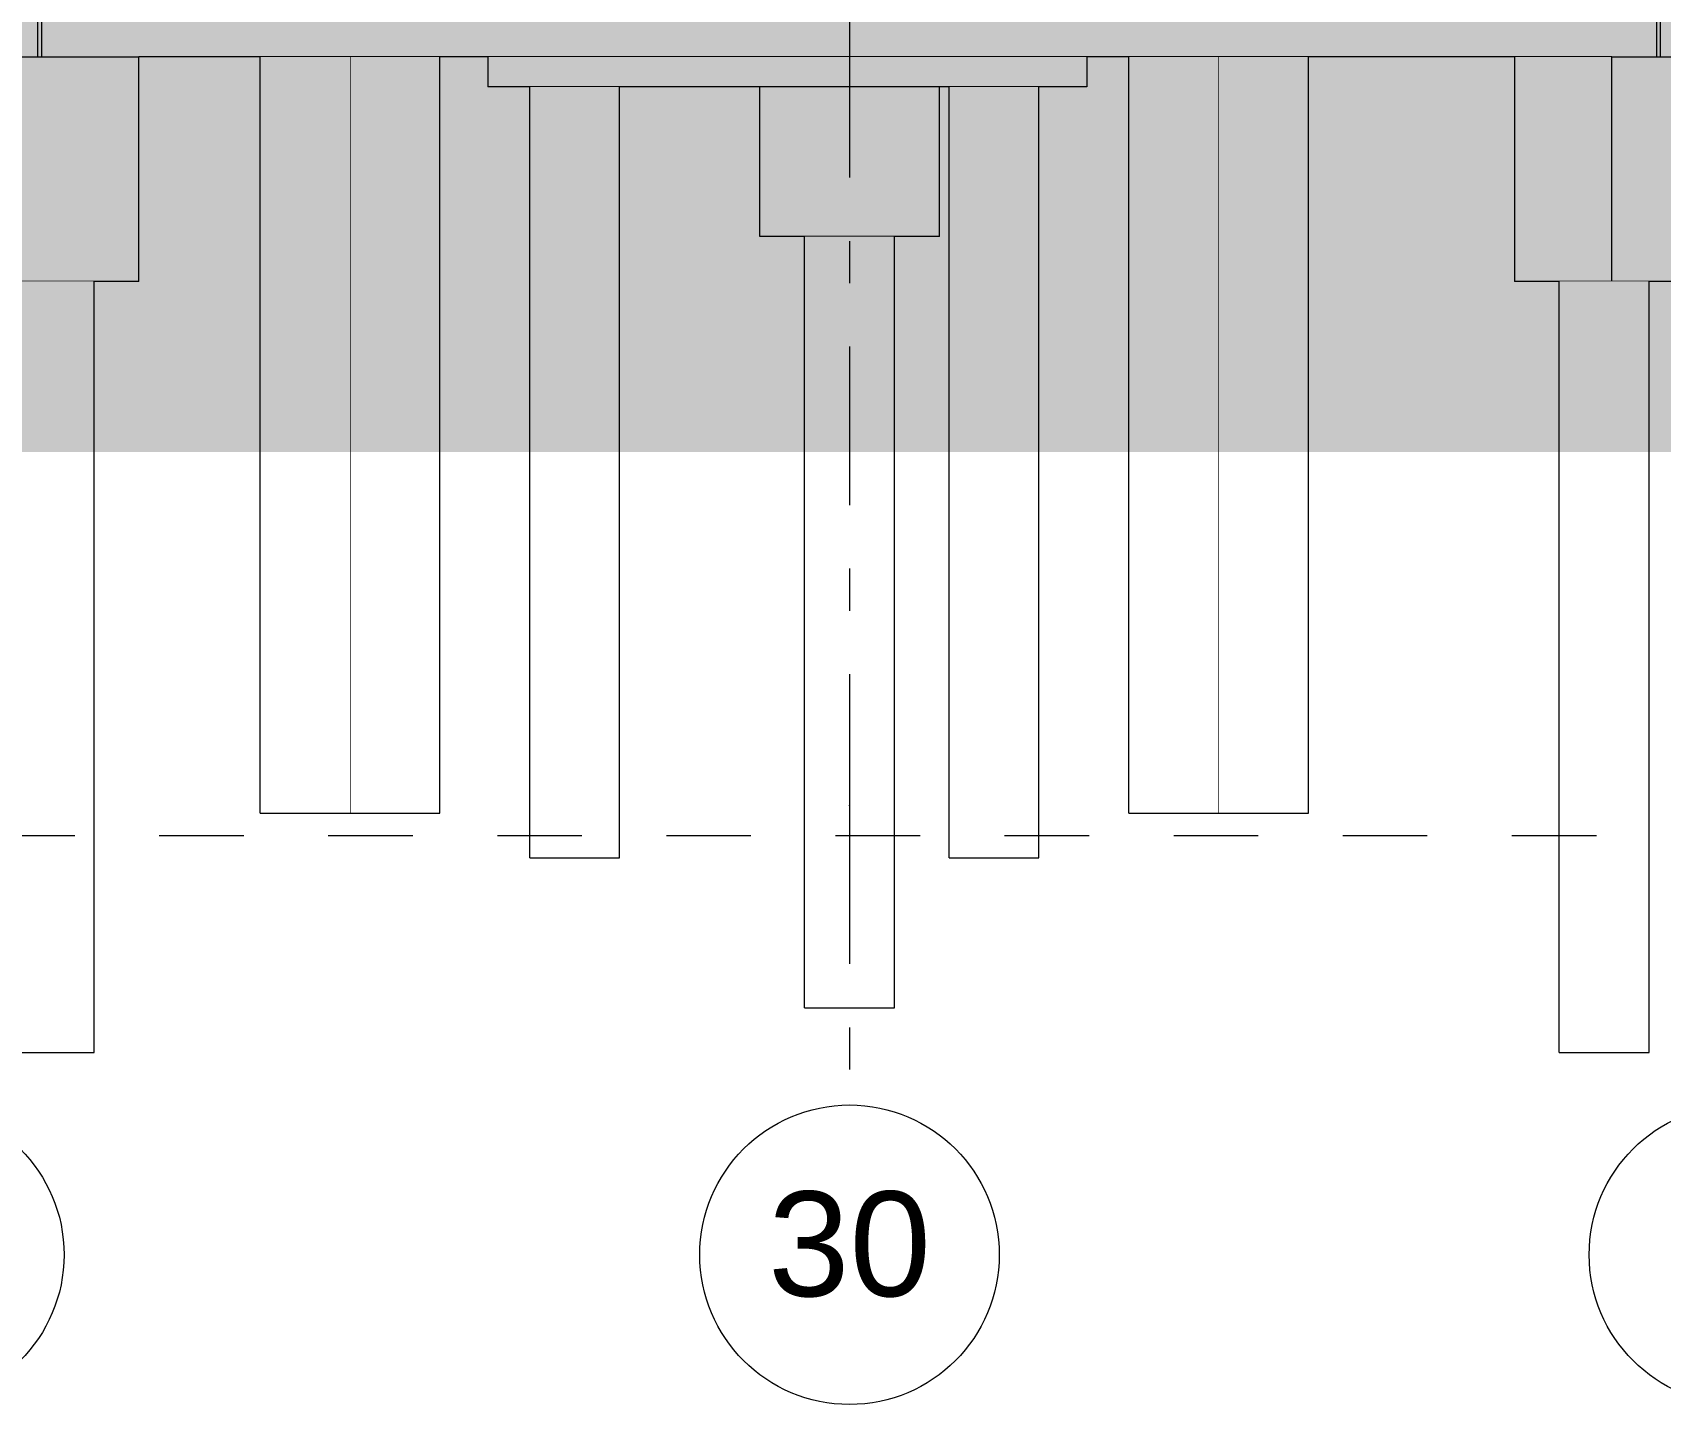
# Model space of a CAD drawing. Header units: millimetres. Extents: x -48147 to 1422273, y -494195 to 18123.
# Drawn here: x 1411044 to 1416479, y -494195 to -489614 of the extents above; entities that cross this region are included whole.
import ezdxf
from ezdxf.enums import TextEntityAlignment as Align

# ---------------------------------------------------------------- set-up
doc = ezdxf.new("R2010")
doc.units = ezdxf.units.MM
doc.header["$MEASUREMENT"] = 0
for name, pattern in [('Dashed', [2822.222233, 1411.111116, -1411.111116]), ('Double Dashed', [1093.611073, 529.166651, -211.666656, 141.111112, -211.666656]), ('Wipeout_Contour', [1000, 0, -1000])]:
    doc.linetypes.add(name, pattern=pattern)
for name, color, linetype, lineweight, true_color in [('0_Pen_No__105', 7, 'Continuous', 15, 0xa6a6a6), ('HATCHING_Pen_No__145', 7, 'Continuous', 0, 0xa6a6a6), ('New_A-15-MG_Structural_Grid_Phase_2_Pen_No__222', 7, 'Continuous', 13, 0x65af33)]:
    doc.layers.add(name, color=color, linetype=linetype, lineweight=lineweight, true_color=true_color)
for name, color, linetype in [('A-230-M_FLOOR.IFC Import', 7, 'Continuous'), ('New_A-15-MG_Structural_Grid_Phase_2', 7, 'Continuous'), ('New_A-20-M_Floor_Slab', 7, 'Continuous'), ('S-160-M_FOUND.IFC Import', 7, 'Continuous'), ('S-280-M_STRUCT_FRAME.IFC Import', 7, 'Continuous')]:
    doc.layers.add(name, color=color, linetype=linetype)
for name, color, linetype, lineweight in [('A-230-M_FLOOR.IFC Import_Pen_No__89', 8, 'Continuous', 20), ('New_A-20-M_Floor_Slab_Pen_No__89', 8, 'Continuous', 20), ('S-160-M_FOUND.IFC Import_Pen_No__1', 7, 'Continuous', 13), ('S-160-M_FOUND.IFC Import_Pen_No__4', 7, 'Continuous', 20), ('S-280-M_STRUCT_FRAME.IFC Import_Pen_No__90', 8, 'Continuous', 20)]:
    doc.layers.add(name, color=color, linetype=linetype, lineweight=lineweight)
doc.styles.add('GENERATED_STYLE_2', font='')
doc.styles.get('GENERATED_STYLE_2').set_extended_font_data('Swis721 BT')

# ---------------------------------------------------------------- blocks, each defined once
blk = doc.blocks.new('Section Elem_541_2', base_point=(1383917.5, -489195))
at = {"layer": 'New_A-20-M_Floor_Slab_Pen_No__89', "linetype": 'Continuous'}
blk.add_line((1414563.8, -489695), (1414563.8, -489795), dxfattribs=at)
at = {"color": 254, "linetype": 'Wipeout_Contour', "lineweight": 0, "ltscale": 5980216.533126663}
blk.add_wipeout([(1412563.8, -489795), (1412564, -489795), (1412564, -489695), (1412563.8, -489695)], dxfattribs=at).dxf.layer = 'New_A-20-M_Floor_Slab'
at = {"layer": 'New_A-20-M_Floor_Slab_Pen_No__89', "linetype": 'Continuous'}
for p in [(1412563.8, -489695), (1412564, -489795)]:
    blk.add_line(p, (1412563.8, -489795), dxfattribs=at)
blk = doc.blocks.new('Section Elem_629_2', base_point=(1383917.5, -489195))
at = {"color": 254, "linetype": 'Wipeout_Contour', "lineweight": 0, "ltscale": 5984385.433997583}
blk.add_wipeout([(1411062.3, -489195), (1411062.3, -489695), (1416478.7, -489695), (1416478.7, -489195)], dxfattribs=at).dxf.layer = 'S-280-M_STRUCT_FRAME.IFC Import'
at = {"layer": 'S-280-M_STRUCT_FRAME.IFC Import_Pen_No__90', "linetype": 'Continuous'}
for p, q in [((1411062.3, -489695), (1411062.3, -489195)), ((1413170.7, -489195), (1411145.7, -489195)), ((1416195.9, -489195), (1416195.7, -489195)), ((1416478.7, -489695), (1416478.7, -489195)), ((1416316.1, -489695), (1411399.6, -489695))]:
    blk.add_line(p, q, dxfattribs=at)
blk = doc.blocks.new('Section Elem_851_2', base_point=(1383917.5, -489195))
at = {"color": 254, "linetype": 'Wipeout_Contour', "lineweight": 0, "ltscale": 5973409.27324139}
blk.add_wipeout([(1411399.6, -489695), (1409899.6, -489695), (1409899.6, -490445), (1411399.6, -490445)], dxfattribs=at).dxf.layer = 'S-160-M_FOUND.IFC Import'
at = {"layer": 'S-160-M_FOUND.IFC Import_Pen_No__4', "linetype": 'Continuous'}
for p, q in [((1409899.6, -489695), (1411399.6, -489695)), ((1409899.6, -490445), (1409899.6, -489695)), ((1411399.6, -490445), (1411399.6, -489695)), ((1411399.6, -490445), (1409899.6, -490445))]:
    blk.add_line(p, q, dxfattribs=at)
blk = doc.blocks.new('Section Elem_852_2', base_point=(1383917.5, -489195))
at = {"color": 254, "linetype": 'Wipeout_Contour', "lineweight": 0, "ltscale": 5996431.232758996}
blk.add_wipeout([(1417166.1, -489695), (1416316.1, -489695), (1416316.1, -490445), (1417166.1, -490445)], dxfattribs=at).dxf.layer = 'S-160-M_FOUND.IFC Import'
at = {"layer": 'S-160-M_FOUND.IFC Import_Pen_No__4', "linetype": 'Continuous'}
for p, q in [((1416316.1, -489695), (1417166.1, -489695)), ((1416316.1, -490445), (1416316.1, -489695)), ((1417166.1, -490445), (1417166.1, -489695)), ((1417166.1, -490445), (1416316.1, -490445))]:
    blk.add_line(p, q, dxfattribs=at)
blk = doc.blocks.new('Section Elem_853_2', base_point=(1383917.5, -489195))
at = {"color": 254, "linetype": 'Wipeout_Contour', "lineweight": 0, "ltscale": 5994210.309732728}
blk.add_wipeout([(1416316.1, -489695), (1415991.1, -489695), (1415991.1, -490445), (1416316.1, -490445)], dxfattribs=at).dxf.layer = 'S-160-M_FOUND.IFC Import'
at = {"color": 254, "linetype": 'Wipeout_Contour', "lineweight": 0, "ltscale": 5998652.142045399}
blk.add_wipeout([(1417166.1, -490445), (1417491.1, -490445), (1417491.1, -489695), (1417166.1, -489695)], dxfattribs=at).dxf.layer = 'S-160-M_FOUND.IFC Import'
at = {"layer": 'S-160-M_FOUND.IFC Import_Pen_No__4', "linetype": 'Continuous'}
for p, q in [((1415991.1, -489695), (1415991.1, -490445)), ((1417166.1, -489695), (1417491.1, -489695)), ((1417491.1, -489695), (1417491.1, -490445)), ((1416316.1, -490445), (1415991.1, -490445)), ((1417491.1, -490445), (1417166.1, -490445))]:
    blk.add_line(p, q, dxfattribs=at)
blk = doc.blocks.new('Section Elem_855_2', base_point=(1383917.5, -489195))
at = {"layer": 'S-160-M_FOUND.IFC Import_Pen_No__4', "linetype": 'Continuous'}
blk.add_line((1416316.1, -490445), (1416316.1, -489695), dxfattribs=at)
blk = doc.blocks.new('Section Elem_862_2', base_point=(1383917.5, -489195))
at = {"color": 254, "linetype": 'Wipeout_Contour', "lineweight": 0, "ltscale": 5977296.346127109}
blk.add_wipeout([(1410949.6, -490445), (1410949.6, -493020), (1411249.6, -493020), (1411249.6, -490445)], dxfattribs=at).dxf.layer = 'S-160-M_FOUND.IFC Import'
at = {"layer": 'S-160-M_FOUND.IFC Import_Pen_No__1', "linetype": 'Continuous'}
for p, q in [((1410949.6, -493020), (1410949.6, -490445)), ((1411249.6, -493020), (1411249.6, -490445)), ((1410949.6, -493020), (1411249.6, -493020))]:
    blk.add_line(p, q, dxfattribs=at)
blk = doc.blocks.new('Section Elem_863_2', base_point=(1383917.5, -489195))
at = {"color": 254, "linetype": 'Wipeout_Contour', "lineweight": 0, "ltscale": 5985174.899046881}
blk.add_wipeout([(1413471.8, -490295), (1414071.8, -490295), (1414071.8, -489795), (1413471.8, -489795)], dxfattribs=at).dxf.layer = 'S-160-M_FOUND.IFC Import'
at = {"layer": 'S-160-M_FOUND.IFC Import_Pen_No__4', "linetype": 'Continuous'}
for p, q in [((1413471.8, -490295), (1413471.8, -489795)), ((1414071.8, -490295), (1414071.8, -489795)), ((1414071.8, -490295), (1413471.8, -490295))]:
    blk.add_line(p, q, dxfattribs=at)
blk = doc.blocks.new('Section Elem_864_2', base_point=(1383917.5, -489195))
at = {"color": 254, "linetype": 'Wipeout_Contour', "lineweight": 0, "ltscale": 5987193.772536321}
blk.add_wipeout([(1413621.8, -490295), (1413621.8, -492870), (1413921.8, -492870), (1413921.8, -490295)], dxfattribs=at).dxf.layer = 'S-160-M_FOUND.IFC Import'
at = {"layer": 'S-160-M_FOUND.IFC Import_Pen_No__1', "linetype": 'Continuous'}
for p, q in [((1413621.8, -492870), (1413621.8, -490295)), ((1413921.8, -492870), (1413921.8, -490295)), ((1413621.8, -492870), (1413921.8, -492870))]:
    blk.add_line(p, q, dxfattribs=at)
blk = doc.blocks.new('Section Elem_870_2', base_point=(1383917.5, -489195))
at = {"color": 254, "linetype": 'Wipeout_Contour', "lineweight": 0, "ltscale": 5996909.792452121}
blk.add_wipeout([(1416141.1, -490445), (1416141.1, -493020), (1416441.1, -493020), (1416441.1, -490445)], dxfattribs=at).dxf.layer = 'S-160-M_FOUND.IFC Import'
at = {"layer": 'S-160-M_FOUND.IFC Import_Pen_No__1', "linetype": 'Continuous'}
for p, q in [((1416141.1, -493020), (1416141.1, -490445)), ((1416441.1, -493020), (1416441.1, -490445)), ((1416141.1, -493020), (1416441.1, -493020))]:
    blk.add_line(p, q, dxfattribs=at)
blk = doc.blocks.new('Section Elem_876_2', base_point=(1383917.5, -489195))
at = {"layer": 'S-160-M_FOUND.IFC Import_Pen_No__1', "linetype": 'Continuous'}
for p, q in [((1411074.9, -489695), (1411074.9, -489195)), ((1416466.1, -489695), (1416466.1, -489195))]:
    blk.add_line(p, q, dxfattribs=at)
blk = doc.blocks.new('Section Elem_879_2', base_point=(1383917.5, -489195))
at = {"color": 254, "linetype": 'Wipeout_Contour', "lineweight": 0, "ltscale": 5983996.458333267}
blk.add_wipeout([(1412564, -489795), (1414564, -489795), (1414564, -489695), (1412564, -489695)], dxfattribs=at).dxf.layer = 'A-230-M_FLOOR.IFC Import'
at = {"layer": 'A-230-M_FLOOR.IFC Import_Pen_No__89', "linetype": 'Continuous'}
for p, q in [((1412564, -489695), (1412564, -489795)), ((1414564, -489695), (1414564, -489795)), ((1414564, -489795), (1412564, -489795))]:
    blk.add_line(p, q, dxfattribs=at)
blk = doc.blocks.new('Section Elem_880_2', base_point=(1383917.5, -489195))
at = {"color": 254, "linetype": 'Wipeout_Contour', "lineweight": 0, "ltscale": 5990462.322889272}
blk.add_wipeout([(1414704, -492220), (1415004, -492220), (1415004, -489695), (1414704, -489695)], dxfattribs=at).dxf.layer = 'S-160-M_FOUND.IFC Import'
at = {"layer": 'S-160-M_FOUND.IFC Import_Pen_No__1', "linetype": 'Continuous'}
for p, q in [((1414704, -492220), (1414704, -489695)), ((1415004, -492220), (1415004, -489695)), ((1414704, -492220), (1415004, -492220))]:
    blk.add_line(p, q, dxfattribs=at)
blk = doc.blocks.new('Section Elem_881_2', base_point=(1383917.5, -489195))
at = {"color": 254, "linetype": 'Wipeout_Contour', "lineweight": 0, "ltscale": 5980638.021479705}
blk.add_wipeout([(1412104, -492220), (1412404, -492220), (1412404, -489695), (1412104, -489695)], dxfattribs=at).dxf.layer = 'S-160-M_FOUND.IFC Import'
at = {"layer": 'S-160-M_FOUND.IFC Import_Pen_No__1', "linetype": 'Continuous'}
for p, q in [((1412104, -492220), (1412104, -489695)), ((1412404, -492220), (1412404, -489695)), ((1412104, -492220), (1412404, -492220))]:
    blk.add_line(p, q, dxfattribs=at)
blk = doc.blocks.new('Section Elem_884_2', base_point=(1383917.5, -489195))
at = {"color": 254, "linetype": 'Wipeout_Contour', "lineweight": 0, "ltscale": 5988359.07344711}
blk.add_wipeout([(1414104, -489795), (1414104, -492370), (1414404, -492370), (1414404, -489795)], dxfattribs=at).dxf.layer = 'S-160-M_FOUND.IFC Import'
at = {"layer": 'S-160-M_FOUND.IFC Import_Pen_No__1', "linetype": 'Continuous'}
for p, q in [((1414104, -492370), (1414104, -489795)), ((1414404, -492370), (1414404, -489795)), ((1414104, -492370), (1414404, -492370))]:
    blk.add_line(p, q, dxfattribs=at)
blk = doc.blocks.new('Section Elem_885_2', base_point=(1383917.5, -489195))
at = {"color": 254, "linetype": 'Wipeout_Contour', "lineweight": 0, "ltscale": 5983069.209886024}
blk.add_wipeout([(1412704, -489795), (1412704, -492370), (1413004, -492370), (1413004, -489795)], dxfattribs=at).dxf.layer = 'S-160-M_FOUND.IFC Import'
at = {"layer": 'S-160-M_FOUND.IFC Import_Pen_No__1', "linetype": 'Continuous'}
for p, q in [((1412704, -492370), (1412704, -489795)), ((1413004, -492370), (1413004, -489795)), ((1412704, -492370), (1413004, -492370))]:
    blk.add_line(p, q, dxfattribs=at)
blk = doc.blocks.new('Section Elem_886_2', base_point=(1383917.5, -489195))
at = {"color": 254, "linetype": 'Wipeout_Contour', "lineweight": 0, "ltscale": 5979504.574171799}
blk.add_wipeout([(1411804, -492220), (1412104, -492220), (1412104, -489695), (1411804, -489695)], dxfattribs=at).dxf.layer = 'S-160-M_FOUND.IFC Import'
at = {"layer": 'S-160-M_FOUND.IFC Import_Pen_No__1', "linetype": 'Continuous'}
for q in [(1411804, -489695), (1412104, -492220)]:
    blk.add_line((1411804, -492220), q, dxfattribs=at)
blk = doc.blocks.new('Section Elem_887_2', base_point=(1383917.5, -489195))
at = {"color": 254, "linetype": 'Wipeout_Contour', "lineweight": 0, "ltscale": 5991596.021760868}
blk.add_wipeout([(1415004, -492220), (1415304, -492220), (1415304, -489695), (1415004, -489695)], dxfattribs=at).dxf.layer = 'S-160-M_FOUND.IFC Import'
at = {"layer": 'S-160-M_FOUND.IFC Import_Pen_No__1', "linetype": 'Continuous'}
for p, q in [((1415304, -492220), (1415304, -489695)), ((1415004, -492220), (1415304, -492220))]:
    blk.add_line(p, q, dxfattribs=at)
blk = doc.blocks.new('Standard grid marker[5]_2', base_point=(1410649.4, -467790.4))
at = {"layer": 'New_A-15-MG_Structural_Grid_Phase_2_Pen_No__222', "linetype": 'Continuous'}
blk.add_circle((1410649.4, -493695), 500, dxfattribs=at)
at = {"layer": 'New_A-15-MG_Structural_Grid_Phase_2_Pen_No__222', "style": 'GENERATED_STYLE_2'}
for tag, p in [('AC_MarkerText_1_0', (1410649.4, -467254)), ('AC_MarkerText_1_1', (1410649.4, -493658.7))]:
    blk.add_attdef(tag, text='', height=350, rotation=360, dxfattribs=at).set_placement(p, align=Align.MIDDLE_CENTER)
blk = doc.blocks.new('Standard grid marker[9]_2', base_point=(1413771.6, -467790.4))
at = {"layer": 'New_A-15-MG_Structural_Grid_Phase_2_Pen_No__222', "linetype": 'Double Dashed'}
for p, q in [((1413771.6, -468790.4), (1413771.6, -492195)), ((1413771.6, -492195), (1413771.6, -493195))]:
    blk.add_line(p, q, dxfattribs=at)
at = {"layer": 'New_A-15-MG_Structural_Grid_Phase_2_Pen_No__222', "linetype": 'Continuous'}
blk.add_circle((1413771.6, -493695), 500, dxfattribs=at)
at = {"layer": 'New_A-15-MG_Structural_Grid_Phase_2_Pen_No__222', "linetype": 'Double Dashed'}
blk.add_point((1413771.6, -492195), dxfattribs=at)
blk.add_point((1413771.6, -492195), dxfattribs=at)
at = {"layer": 'New_A-15-MG_Structural_Grid_Phase_2_Pen_No__222', "style": 'GENERATED_STYLE_2'}
for tag, p in [('AC_MarkerText_1_0', (1413771.6, -467253.9)), ('AC_MarkerText_1_1', (1413771.6, -493658.6))]:
    blk.add_attdef(tag, text='', height=350, rotation=360, dxfattribs=at).set_placement(p, align=Align.MIDDLE_CENTER)
blk = doc.blocks.new('Standard grid marker[10]_2', base_point=(1416740.9, -467790.4))
at = {"layer": 'New_A-15-MG_Structural_Grid_Phase_2_Pen_No__222', "linetype": 'Continuous'}
blk.add_circle((1416740.9, -493695), 500, dxfattribs=at)
at = {"layer": 'New_A-15-MG_Structural_Grid_Phase_2_Pen_No__222', "style": 'GENERATED_STYLE_2'}
for tag, p in [('AC_MarkerText_1_0', (1416740.9, -467253.9)), ('AC_MarkerText_1_1', (1416740.9, -493658.6))]:
    blk.add_attdef(tag, text='', height=350, rotation=360, dxfattribs=at).set_placement(p, align=Align.MIDDLE_CENTER)
blk = doc.blocks.new('S-26 Building Section_STORY_MARKER', base_point=(1383917.5, -489195))
at = {"layer": '0_Pen_No__105', "linetype": 'Dashed', "ltscale": 0.2}
blk.add_line((1358409.3, -492295), (1418411.4, -492295), dxfattribs=at)

msp = doc.modelspace()

# ---------------------------------------------------------------- block references
at = {"layer": 'New_A-20-M_Floor_Slab'}
msp.add_blockref('Section Elem_541_2', (1383917.5, -489195), dxfattribs=at)

# ---------------------------------------------------------------- next in the draw order: block references
at = {"layer": 'S-160-M_FOUND.IFC Import'}
msp.add_blockref('Section Elem_863_2', (1383917.5, -489195), dxfattribs=at)
at = {"layer": 'S-280-M_STRUCT_FRAME.IFC Import'}
msp.add_blockref('Section Elem_629_2', (1383917.5, -489195), dxfattribs=at)

# ---------------------------------------------------------------- next in the draw order: block references
at = {"layer": 'S-160-M_FOUND.IFC Import'}
for name in ['Section Elem_851_2', 'Section Elem_852_2', 'Section Elem_864_2']:
    msp.add_blockref(name, (1383917.5, -489195), dxfattribs=at)

# ---------------------------------------------------------------- next in the draw order: block references
for name in ['Section Elem_853_2', 'Section Elem_862_2']:
    msp.add_blockref(name, (1383917.5, -489195), dxfattribs=at)

# ---------------------------------------------------------------- next in the draw order: block references
at = {"layer": 'New_A-15-MG_Structural_Grid_Phase_2', "color": 8, "linetype": 'Continuous', "lineweight": 15}
msp.add_blockref('Standard grid marker[5]_2', (1410649.4, -467790.4), dxfattribs=at)
at = {"layer": 'S-160-M_FOUND.IFC Import'}
msp.add_blockref('Section Elem_855_2', (1383917.5, -489195), dxfattribs=at)

# ---------------------------------------------------------------- next in the draw order: block references
for name in ['Section Elem_876_2', 'Section Elem_870_2']:
    msp.add_blockref(name, (1383917.5, -489195), dxfattribs=at)

# ---------------------------------------------------------------- next in the draw order: block references
at = {"layer": 'A-230-M_FLOOR.IFC Import'}
msp.add_blockref('Section Elem_879_2', (1383917.5, -489195), dxfattribs=at)
at = {"layer": 'New_A-15-MG_Structural_Grid_Phase_2', "color": 8, "linetype": 'Continuous', "lineweight": 15}
msp.add_blockref('Standard grid marker[10]_2', (1416740.9, -467790.4), dxfattribs=at)
at = {"layer": 'S-160-M_FOUND.IFC Import'}
for name in ['Section Elem_881_2', 'Section Elem_880_2']:
    msp.add_blockref(name, (1383917.5, -489195), dxfattribs=at)

# ---------------------------------------------------------------- next in the draw order: block references
for name in ['Section Elem_886_2', 'Section Elem_887_2', 'Section Elem_885_2', 'Section Elem_884_2']:
    msp.add_blockref(name, (1383917.5, -489195), dxfattribs=at)

# ---------------------------------------------------------------- next in the draw order: hatches: boundary and pattern name
at = {"layer": 'HATCHING_Pen_No__145', "linetype": 'Continuous'}
msp.add_hatch(color=256, dxfattribs=at).paths.add_polyline_path([(1418063, -489195), (1405190.9, -489195), (1405190.9, -489695), (1404430.9, -489695), (1404430.9, -489420), (1384003.6, -489420), (1384003.6, -489695), (1383491.8, -489695), (1383491.8, -489625), (1363271, -489625), (1363271, -490125), (1362767, -490125), (1362767, -489625), (1362559.1, -489625), (1362559.1, -489195), (1356736.2, -489195), (1356736.2, -491014.8), (1418063, -491014.8)])

# ---------------------------------------------------------------- next in the draw order: block references
at = {"layer": 'New_A-15-MG_Structural_Grid_Phase_2', "color": 8, "linetype": 'Continuous', "lineweight": 15}
ref = msp.add_blockref('Standard grid marker[9]_2', (1413771.6, -467790.4), dxfattribs=at)
ref.add_attrib('AC_MarkerText_1_1', '30', dxfattribs={"layer": 'New_A-15-MG_Structural_Grid_Phase_2_Pen_No__222', "color": 85, "true_color": 0x65af33, "height": 350, "rotation": 360, "style": 'GENERATED_STYLE_2'}).set_placement((1413771.6, -493658.6), align=Align.MIDDLE_CENTER)

# ---------------------------------------------------------------- next in the draw order: block references
at = {"linetype": 'Continuous', "lineweight": 0}
msp.add_blockref('S-26 Building Section_STORY_MARKER', (1383917.5, -489195), dxfattribs=at)

doc.saveas('drawing.dxf')
